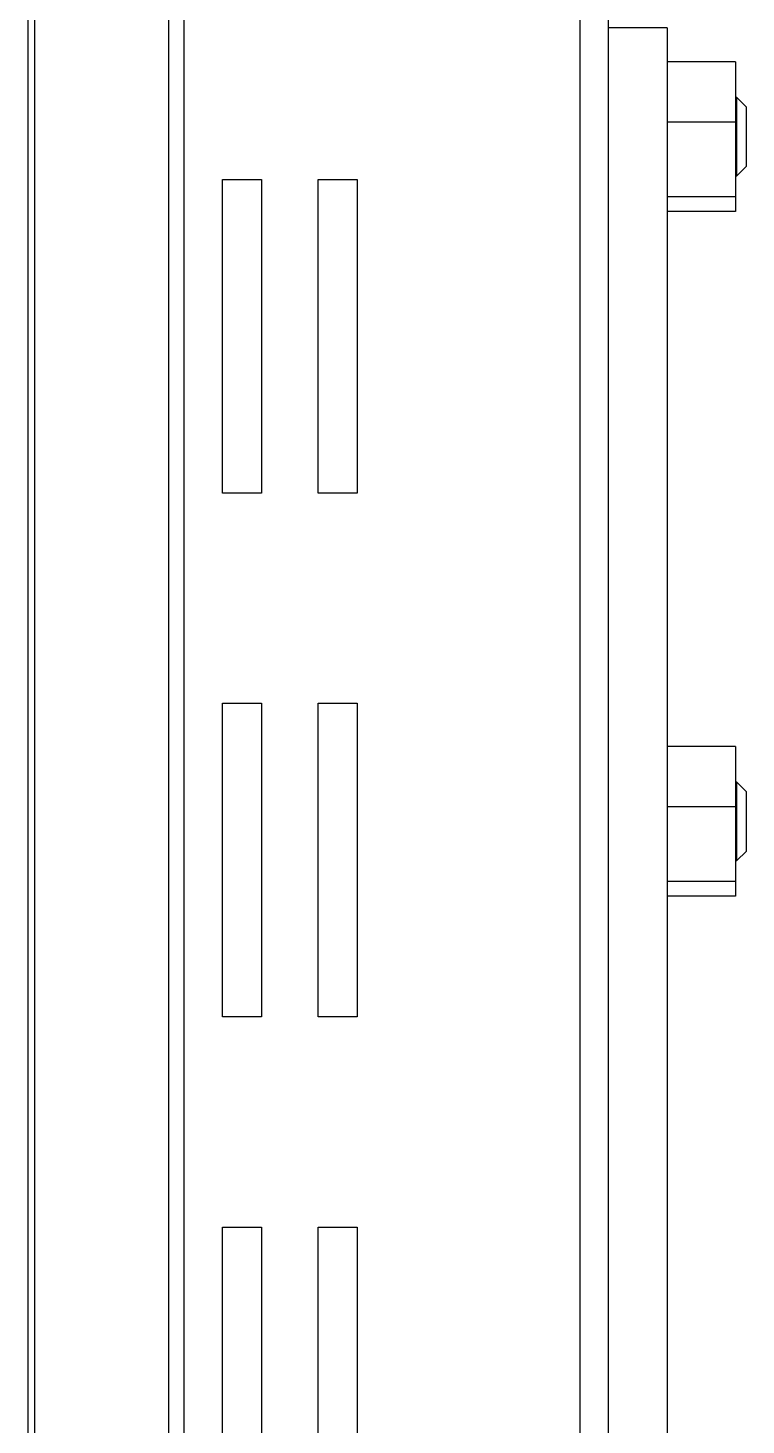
# Model space of a CAD drawing. Extents: x 7 to 135, y 3 to 97.
# Drawn here: x 51.458 to 53.748, y 45.283 to 49.737 of the extents above; entities that cross this region are included whole.
import ezdxf

# ---------------------------------------------------------------- set-up
doc = ezdxf.new("R2010")
doc.units = 0
doc.header["$MEASUREMENT"] = 0
doc.layers.add('OBJECT', color=7, linetype='CONTINUOUS')

msp = doc.modelspace()

# ---------------------------------------------------------------- linework, layer by layer
at = {"layer": 'OBJECT'}
for p, q in [((51.4584, 51.302), (51.4584, 44.527)), ((51.4789, 51.302), (51.4789, 44.527)), ((51.9063, 51.302), (51.9063, 44.527)), ((51.9558, 51.302), (51.9558, 44.527)), ((53.2184, 51.177), (53.2184, 44.652)), ((53.3084, 51.087), (53.3084, 44.742)), ((53.4964, 49.737), (53.3084, 49.737)), ((53.4964, 49.737), (53.4964, 44.8125)), ((53.7144, 49.6286), (53.4964, 49.6286)), ((53.7144, 49.6286), (53.7144, 49.4368)), ((53.7186, 49.515), (53.7144, 49.515)), ((53.7484, 49.4852), (53.7186, 49.515)), ((53.7186, 49.265), (53.7186, 49.515)), ((53.7484, 49.4852), (53.7484, 49.2947)), ((53.7144, 49.4368), (53.4964, 49.4368)), ((53.7144, 49.4368), (53.7144, 49.1982)), ((53.7186, 49.265), (53.7484, 49.2947)), ((52.0784, 49.254), (52.2034, 49.254)), ((52.0784, 48.254), (52.0784, 49.254)), ((52.2034, 49.254), (52.2034, 48.254)), ((52.3834, 48.254), (52.3834, 49.254)), ((52.3834, 49.254), (52.5084, 49.254)), ((52.5084, 49.254), (52.5084, 48.254)), ((53.7144, 49.265), (53.7186, 49.265)), ((53.7144, 49.1982), (53.4964, 49.1982)), ((53.7144, 49.1982), (53.7144, 49.1514)), ((53.7144, 49.1514), (53.4964, 49.1514)), ((52.2034, 48.254), (52.0784, 48.254)), ((52.5084, 48.254), (52.3834, 48.254)), ((52.0784, 47.584), (52.2034, 47.584)), ((52.0784, 46.584), (52.0784, 47.584)), ((52.2034, 47.584), (52.2034, 46.584)), ((52.3834, 47.584), (52.5084, 47.584)), ((52.3834, 46.584), (52.3834, 47.584)), ((52.5084, 47.584), (52.5084, 46.584)), ((53.7144, 47.4456), (53.4964, 47.4456)), ((53.7144, 47.4456), (53.7144, 47.2538)), ((53.7186, 47.332), (53.7144, 47.332)), ((53.7484, 47.3022), (53.7186, 47.332)), ((53.7186, 47.082), (53.7186, 47.332)), ((53.7484, 47.3022), (53.7484, 47.1117)), ((53.7144, 47.2538), (53.4964, 47.2538)), ((53.7144, 47.2538), (53.7144, 47.0152)), ((53.7186, 47.082), (53.7484, 47.1117)), ((53.7144, 47.082), (53.7186, 47.082)), ((53.7144, 47.0152), (53.4964, 47.0152)), ((53.7144, 47.0152), (53.7144, 46.9684)), ((53.7144, 46.9684), (53.4964, 46.9684)), ((52.2034, 46.584), (52.0784, 46.584)), ((52.5084, 46.584), (52.3834, 46.584)), ((52.0784, 45.914), (52.2034, 45.914)), ((52.0784, 44.914), (52.0784, 45.914)), ((52.2034, 45.914), (52.2034, 44.914)), ((52.3834, 45.914), (52.5084, 45.914)), ((52.3834, 44.914), (52.3834, 45.914)), ((52.5084, 45.914), (52.5084, 44.914))]:
    msp.add_line(p, q, dxfattribs=at)

doc.saveas('drawing.dxf')
